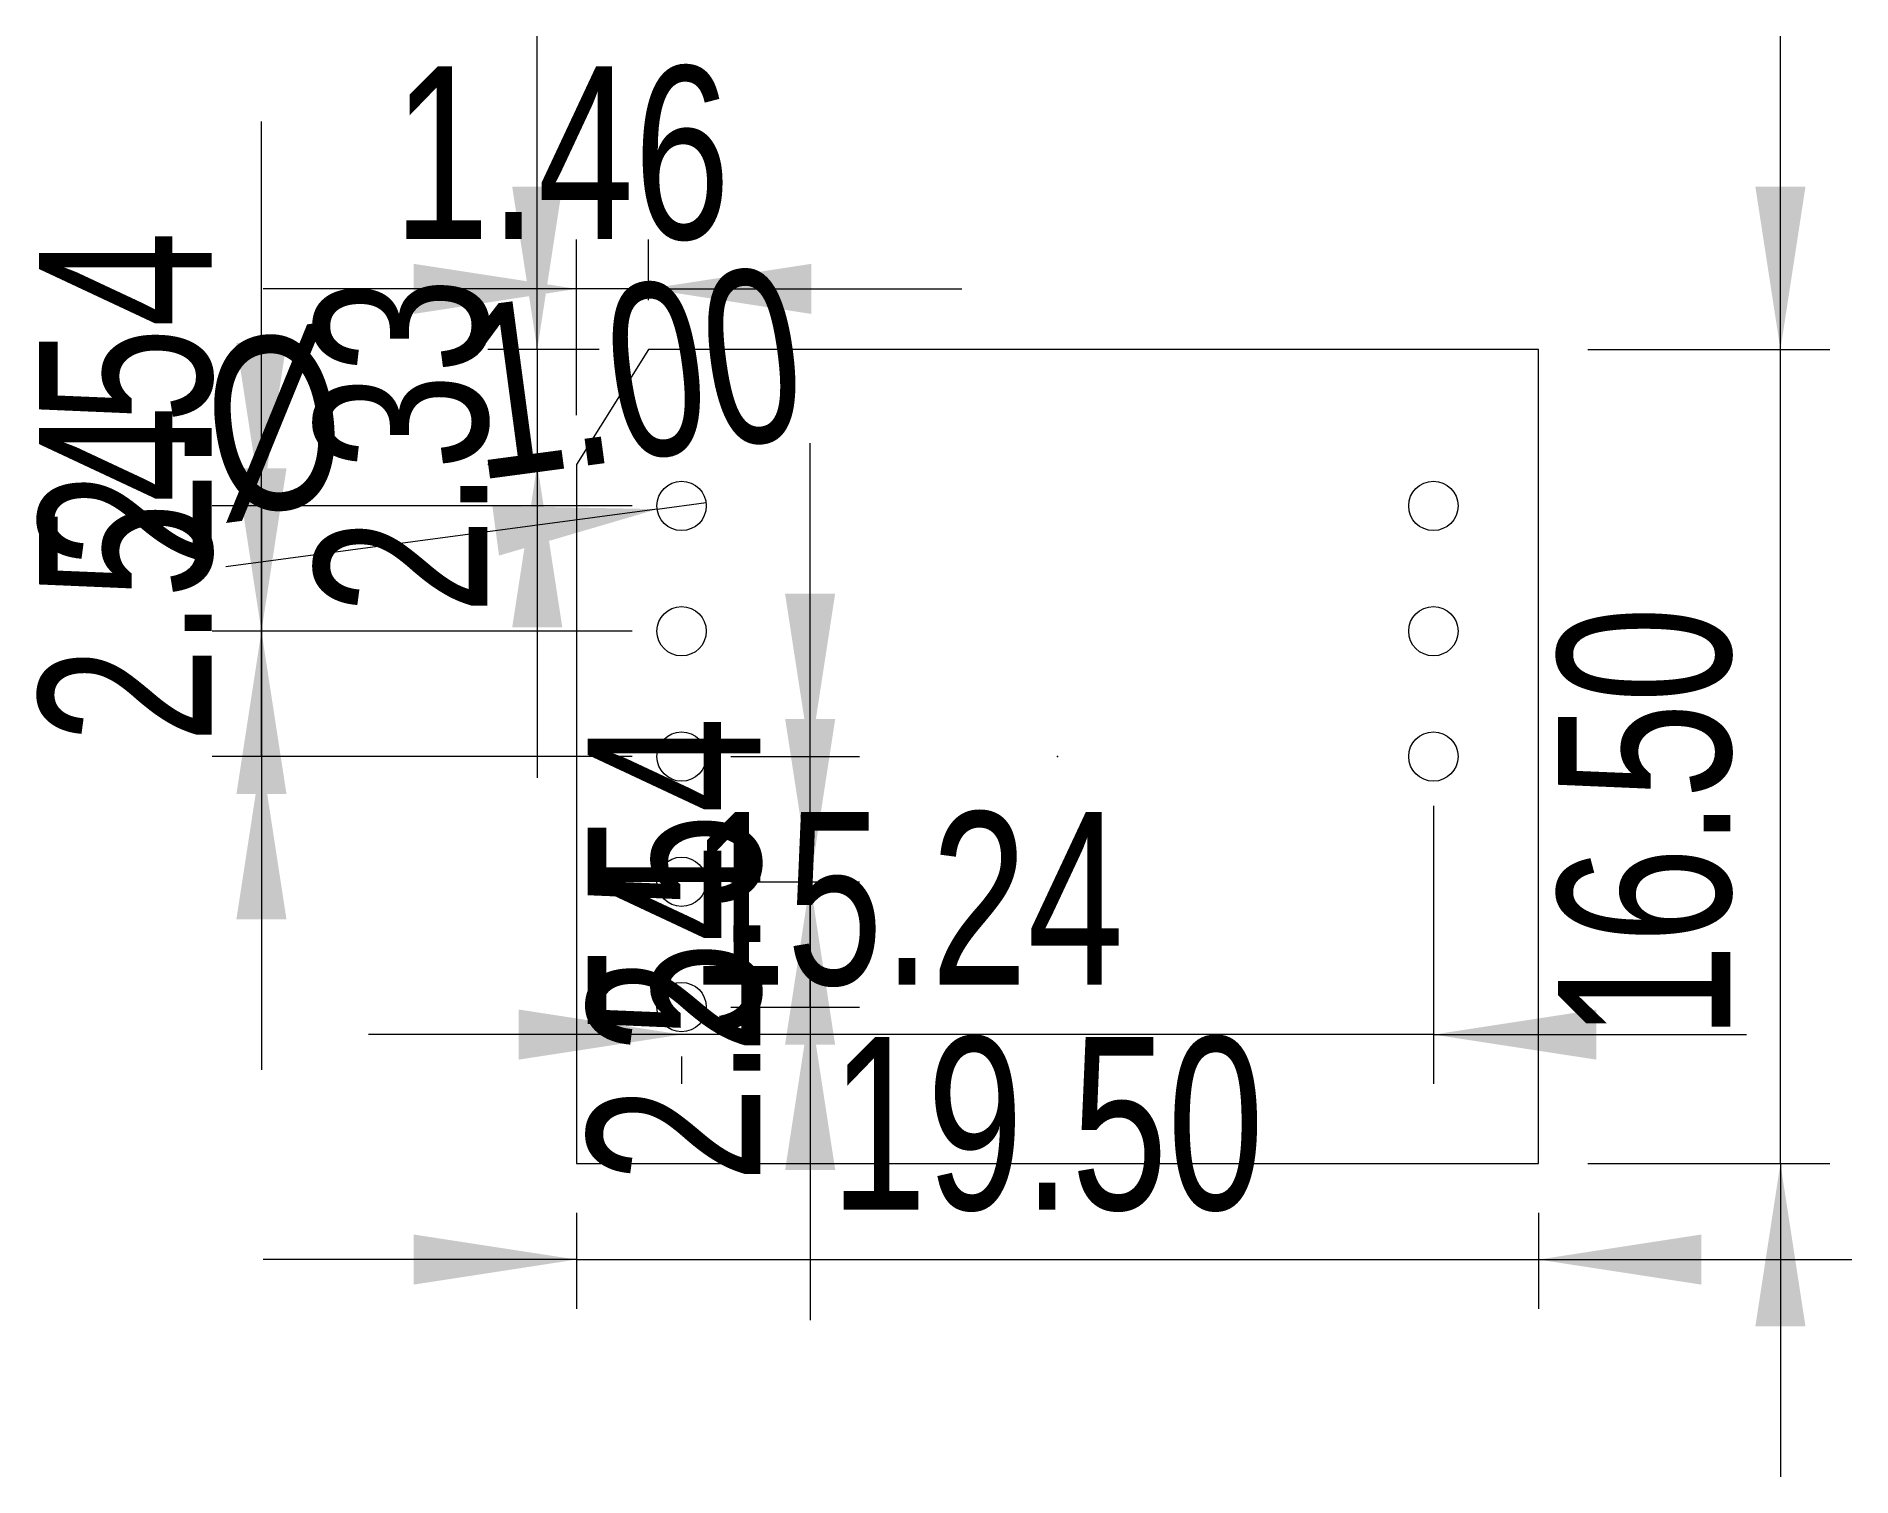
# Model space of a CAD drawing. Header units: millimetres. Extents: x 52.9 to 89.7, y 204.8 to 234.
import ezdxf

# ---------------------------------------------------------------- set-up
doc = ezdxf.new("R2010")
doc.units = ezdxf.units.MM
doc.header["$PDSIZE"] = -1
doc.styles.add('SLDTEXTSTYLE0', font='TXT', dxfattribs={"width": 0.75})
doc.dimstyles.new('SLDDIMSTYLE0', dxfattribs={"dimtxt": 3.5, "dimasz": 3.302, "dimexe": 0, "dimexo": 0.0625, "dimgap": 0.875, "dimtad": 1, "dimrnd": 1e-09, "dimzin": 4, "dimdsep": 46, "dimtxsty": 'SLDTEXTSTYLE0', "dimsah": 1, "dimcen": 0.09, "dimadec": 0, "dimazin": 1, "dimtfac": 1, "dimtmove": 0, "dimatfit": 0, "dimfxl": 1, "dimfrac": 2, "dimtolj": 1, "dimtzin": 12, "dimarcsym": 0})
doc.dimstyles.new('SLDDIMSTYLE1', dxfattribs={"dimtxt": 3.5, "dimasz": 3.302, "dimexe": 0, "dimexo": 0.0625, "dimgap": 0.875, "dimtad": 1, "dimrnd": 1e-09, "dimzin": 12, "dimdsep": 46, "dimtxsty": 'SLDTEXTSTYLE0', "dimsah": 1, "dimcen": 0.09, "dimadec": 0, "dimazin": 3, "dimtfac": 1, "dimtmove": 0, "dimatfit": 0, "dimfxl": 1, "dimfrac": 2, "dimtolj": 1, "dimtzin": 12, "dimarcsym": 0})
doc.dimstyles.new('SLDDIMSTYLE2', dxfattribs={"dimtxt": 3.5, "dimasz": 3.302, "dimexe": 0, "dimexo": 0.0625, "dimgap": 0.875, "dimtad": 1, "dimrnd": 1e-09, "dimzin": 4, "dimdsep": 46, "dimtxsty": 'SLDTEXTSTYLE0', "dimblk1": 'NONE', "dimsah": 1, "dimcen": 0, "dimadec": 0, "dimazin": 1, "dimtfac": 1, "dimtmove": 0, "dimatfit": 3, "dimldrblk": 'NONE', "dimfxl": 1, "dimfrac": 2, "dimtolj": 1, "dimtzin": 12, "dimarcsym": 0})

# ---------------------------------------------------------------- blocks, each defined once
blk = doc.blocks.new('_D')
at = {"color": 7, "linetype": 'Continuous', "lineweight": 0}
for p, q in [((88.232, 227.634), (88.232, 233.984)), ((84.327, 227.634), (89.232, 227.634)), ((88.232, 211.134), (88.232, 227.634)), ((84.327, 211.134), (89.232, 211.134)), ((88.232, 211.134), (88.232, 204.784))]:
    blk.add_line(p, q, dxfattribs=at)
at = {"color": 7, "linetype": 'Continuous', "lineweight": 18}
for points in [[(88.232, 227.634), (88.74, 230.936), (87.724, 230.936)], [(88.232, 211.134), (87.724, 207.832), (88.74, 207.832)]]:
    blk.add_solid(points, dxfattribs=at)
at = {"color": 7, "linetype": 'Continuous', "lineweight": 18, "insert": (83.72, 213.64), "char_height": 3.5, "attachment_point": 1, "rotation": 90, "style": 'SLDTEXTSTYLE0'}
blk.add_mtext('16.50', dxfattribs=at)
blk = doc.blocks.new('_D_1')
at = {"color": 7, "linetype": 'Continuous', "lineweight": 0}
for p, q in [((81.197, 218.384), (81.197, 212.747)), ((65.957, 213.747), (59.607, 213.747)), ((81.197, 213.747), (65.957, 213.747)), ((81.197, 213.747), (87.547, 213.747)), ((65.957, 213.304), (65.957, 212.747))]:
    blk.add_line(p, q, dxfattribs=at)
at = {"color": 7, "linetype": 'Continuous', "lineweight": 18}
for points in [[(65.957, 213.747), (62.655, 214.255), (62.655, 213.239)], [(81.197, 213.747), (84.499, 213.239), (84.499, 214.255)]]:
    blk.add_solid(points, dxfattribs=at)
at = {"color": 7, "linetype": 'Continuous', "lineweight": 18, "insert": (66.133, 218.258), "char_height": 3.5, "attachment_point": 1, "style": 'SLDTEXTSTYLE0'}
blk.add_mtext('15.24', dxfattribs=at)
blk = doc.blocks.new('_D_2')
at = {"color": 7, "linetype": 'Continuous', "lineweight": 0}
for p, q in [((57.44, 224.464), (57.44, 230.814)), ((64.957, 224.464), (56.44, 224.464)), ((57.44, 224.464), (57.44, 221.924)), ((64.957, 221.924), (56.44, 221.924)), ((57.44, 221.924), (57.44, 215.574))]:
    blk.add_line(p, q, dxfattribs=at)
at = {"color": 7, "linetype": 'Continuous', "lineweight": 18}
for points in [[(57.44, 224.464), (57.948, 227.766), (56.932, 227.766)], [(57.44, 221.924), (56.932, 218.622), (57.948, 218.622)]]:
    blk.add_solid(points, dxfattribs=at)
at = {"color": 7, "linetype": 'Continuous', "lineweight": 18, "insert": (52.928, 219.653), "char_height": 3.5, "attachment_point": 1, "rotation": 90, "style": 'SLDTEXTSTYLE0'}
blk.add_mtext('2.54', dxfattribs=at)
blk = doc.blocks.new('_D_3')
at = {"color": 7, "linetype": 'Continuous', "lineweight": 0}
for p, q in [((57.44, 221.924), (57.44, 232.254)), ((64.957, 221.924), (56.44, 221.924)), ((57.44, 219.384), (57.44, 221.924)), ((64.957, 219.384), (56.44, 219.384)), ((57.44, 219.384), (57.44, 213.034))]:
    blk.add_line(p, q, dxfattribs=at)
at = {"color": 7, "linetype": 'Continuous', "lineweight": 18}
for points in [[(57.44, 221.924), (57.948, 225.226), (56.932, 225.226)], [(57.44, 219.384), (56.932, 216.082), (57.948, 216.082)]]:
    blk.add_solid(points, dxfattribs=at)
at = {"color": 7, "linetype": 'Continuous', "lineweight": 18, "insert": (52.928, 223.202), "char_height": 3.5, "attachment_point": 1, "rotation": 90, "style": 'SLDTEXTSTYLE0'}
blk.add_mtext('2.54', dxfattribs=at)
blk = doc.blocks.new('_D_4')
at = {"color": 7, "linetype": 'Continuous', "lineweight": 0}
for p, q in [((68.562, 219.384), (68.562, 225.734)), ((66.957, 219.384), (69.562, 219.384)), ((68.562, 216.844), (68.562, 219.384)), ((66.957, 216.844), (69.562, 216.844)), ((68.562, 216.844), (68.562, 210.494))]:
    blk.add_line(p, q, dxfattribs=at)
at = {"color": 7, "linetype": 'Continuous', "lineweight": 18}
for points in [[(68.562, 219.384), (69.07, 222.686), (68.054, 222.686)], [(68.562, 216.844), (68.054, 213.542), (69.07, 213.542)]]:
    blk.add_solid(points, dxfattribs=at)
at = {"color": 7, "linetype": 'Continuous', "lineweight": 18, "insert": (64.051, 213.353), "char_height": 3.5, "attachment_point": 1, "rotation": 90, "style": 'SLDTEXTSTYLE0'}
blk.add_mtext('2.54', dxfattribs=at)
blk = doc.blocks.new('_D_5')
at = {"color": 7, "linetype": 'Continuous', "lineweight": 0}
for p, q in [((68.564, 216.844), (68.564, 223.194)), ((66.957, 216.844), (69.564, 216.844)), ((68.564, 214.304), (68.564, 216.844)), ((66.957, 214.304), (69.564, 214.304)), ((68.564, 214.304), (68.564, 207.954))]:
    blk.add_line(p, q, dxfattribs=at)
at = {"color": 7, "linetype": 'Continuous', "lineweight": 18}
for points in [[(68.564, 216.844), (69.072, 220.146), (68.056, 220.146)], [(68.564, 214.304), (68.056, 211.002), (69.072, 211.002)]]:
    blk.add_solid(points, dxfattribs=at)
at = {"color": 7, "linetype": 'Continuous', "lineweight": 18, "insert": (64.052, 210.745), "char_height": 3.5, "attachment_point": 1, "rotation": 90, "style": 'SLDTEXTSTYLE0'}
blk.add_mtext('2.54', dxfattribs=at)
blk = doc.blocks.new('_D_6')
at = {"color": 7, "linetype": 'Continuous', "lineweight": 0}
for q in [(66.452, 224.53), (56.719, 223.23)]:
    blk.add_line((65.461, 224.398), q, dxfattribs=at)
at = {"color": 7, "linetype": 'Continuous', "lineweight": 18}
blk.add_solid([(65.461, 224.398), (62.121, 224.464), (62.256, 223.457)], dxfattribs=at)
at = {"color": 7, "linetype": 'Continuous', "lineweight": 18, "char_height": 3.5, "attachment_point": 1, "rotation": 7.6101, "style": 'SLDTEXTSTYLE0'}
for s, insert in [('1.00', (61.346, 228.454)), ('%%c', (56.122, 227.702))]:
    blk.add_mtext(s, dxfattribs=dict(at, insert=insert))
blk = doc.blocks.new('_None')
blk = doc.blocks.new('_D_7')
at = {"color": 7, "linetype": 'Continuous', "lineweight": 0}
for p, q in [((63.827, 210.134), (63.827, 208.186)), ((83.327, 210.134), (83.327, 208.186)), ((63.827, 209.186), (57.477, 209.186)), ((63.827, 209.186), (83.327, 209.186)), ((83.327, 209.186), (89.677, 209.186))]:
    blk.add_line(p, q, dxfattribs=at)
at = {"color": 7, "linetype": 'Continuous', "lineweight": 18}
for points in [[(63.827, 209.186), (60.525, 209.694), (60.525, 208.678)], [(83.327, 209.186), (86.629, 208.678), (86.629, 209.694)]]:
    blk.add_solid(points, dxfattribs=at)
at = {"color": 7, "linetype": 'Continuous', "lineweight": 18, "insert": (68.976, 213.698), "char_height": 3.5, "attachment_point": 1, "style": 'SLDTEXTSTYLE0'}
blk.add_mtext('19.50', dxfattribs=at)
blk = doc.blocks.new('_D_8')
at = {"color": 7, "linetype": 'Continuous', "lineweight": 0}
for p, q in [((63.827, 226.304), (63.827, 229.864)), ((65.287, 228.634), (65.287, 229.864)), ((63.827, 228.864), (57.477, 228.864)), ((65.287, 228.864), (63.827, 228.864)), ((65.287, 228.864), (71.637, 228.864))]:
    blk.add_line(p, q, dxfattribs=at)
at = {"color": 7, "linetype": 'Continuous', "lineweight": 18}
for points in [[(63.827, 228.864), (60.525, 229.372), (60.525, 228.356)], [(65.287, 228.864), (68.589, 228.356), (68.589, 229.372)]]:
    blk.add_solid(points, dxfattribs=at)
at = {"color": 7, "linetype": 'Continuous', "lineweight": 18, "insert": (60.11, 233.376), "char_height": 3.5, "attachment_point": 1, "style": 'SLDTEXTSTYLE0'}
blk.add_mtext('1.46', dxfattribs=at)
blk = doc.blocks.new('_D_9')
at = {"color": 7, "linetype": 'Continuous', "lineweight": 0}
for p, q in [((63.031, 227.634), (63.031, 233.984)), ((64.287, 227.634), (62.031, 227.634)), ((63.031, 227.634), (63.031, 225.304)), ((62.827, 225.304), (62.031, 225.304)), ((63.031, 225.304), (63.031, 218.954))]:
    blk.add_line(p, q, dxfattribs=at)
at = {"color": 7, "linetype": 'Continuous', "lineweight": 18}
for points in [[(63.031, 227.634), (63.539, 230.936), (62.523, 230.936)], [(63.031, 225.304), (62.523, 222.002), (63.539, 222.002)]]:
    blk.add_solid(points, dxfattribs=at)
at = {"color": 7, "linetype": 'Continuous', "lineweight": 18, "insert": (58.519, 222.264), "char_height": 3.5, "attachment_point": 1, "rotation": 90, "style": 'SLDTEXTSTYLE0'}
blk.add_mtext('2.33', dxfattribs=at)

msp = doc.modelspace()

# ---------------------------------------------------------------- linework, layer by layer
at = {"color": 7, "linetype": 'Continuous', "lineweight": 18}
for p, q in [((65.287, 227.634), (63.827, 225.304)), ((83.327, 227.634), (65.287, 227.634)), ((83.327, 211.134), (83.327, 227.634)), ((63.827, 225.304), (63.827, 211.134)), ((63.827, 211.134), (83.327, 211.134))]:
    msp.add_line(p, q, dxfattribs=at)
for centre in [(65.957, 224.464), (81.197, 224.464), (65.957, 221.924), (81.197, 221.924), (65.957, 219.384), (81.197, 219.384), (65.957, 216.844), (65.957, 214.304)]:
    msp.add_circle(centre, 0.5, dxfattribs=at)
at = {"color": 7, "linetype": 'Continuous', "lineweight": 0}
msp.add_point((73.577, 219.384), dxfattribs=at)
msp.add_point((73.577, 219.384), dxfattribs=at)

# ---------------------------------------------------------------- dimensions: what is measured, and where the dimension line sits
at = {"color": 7, "linetype": 'Continuous', "lineweight": 18}
for base, p1, p2, dimstyle, picture, middle in [((63.031, 225.304), (65.287, 227.634), (63.827, 225.304), 'SLDDIMSTYLE1', '_D_9', (63.031, 226.79)), ((88.232, 227.634), (83.327, 211.134), (83.327, 227.634), 'SLDDIMSTYLE0', '_D', (88.232, 219.459)), ((57.44, 221.924), (65.957, 219.384), (65.957, 221.924), 'SLDDIMSTYLE1', '_D_3', (57.44, 227.728)), ((57.44, 221.924), (65.957, 224.464), (65.957, 221.924), 'SLDDIMSTYLE1', '_D_2', (57.44, 224.179)), ((68.562, 219.384), (65.957, 216.844), (65.957, 219.384), 'SLDDIMSTYLE1', '_D_4', (68.562, 217.879)), ((68.564, 216.844), (65.957, 214.304), (65.957, 216.844), 'SLDDIMSTYLE1', '_D_5', (68.564, 215.27))]:
    dim = msp.add_linear_dim(base=base, p1=p1, p2=p2, angle=90, dimstyle=dimstyle, dxfattribs=at)
    dim.commit()
    dim.dimension.update_dxf_attribs({"geometry": picture, "text_midpoint": middle, "dimtype": 160})
for base, p1, p2, dimstyle, picture, middle in [((63.827, 228.864), (65.287, 227.634), (63.827, 225.304), 'SLDDIMSTYLE1', '_D_8', (64.635, 228.864)), ((65.957, 213.747), (81.197, 219.384), (65.957, 214.304), 'SLDDIMSTYLE1', '_D_1', (71.951, 213.747)), ((83.327, 209.186), (63.827, 211.134), (83.327, 211.134), 'SLDDIMSTYLE0', '_D_7', (74.795, 209.186))]:
    dim = msp.add_linear_dim(base=base, p1=p1, p2=p2, dimstyle=dimstyle, dxfattribs=at)
    dim.commit()
    dim.dimension.update_dxf_attribs({"geometry": picture, "text_midpoint": middle, "dimtype": 160})
dim = msp.add_diameter_dim_2p(p1=(66.452, 224.53), p2=(65.461, 224.398), dimstyle='SLDDIMSTYLE2', dxfattribs=at)
dim.commit()
dim.dimension.update_dxf_attribs({"geometry": '_D_6', "text_midpoint": (63.821, 224.179), "dimtype": 163})

doc.saveas('drawing.dxf')
